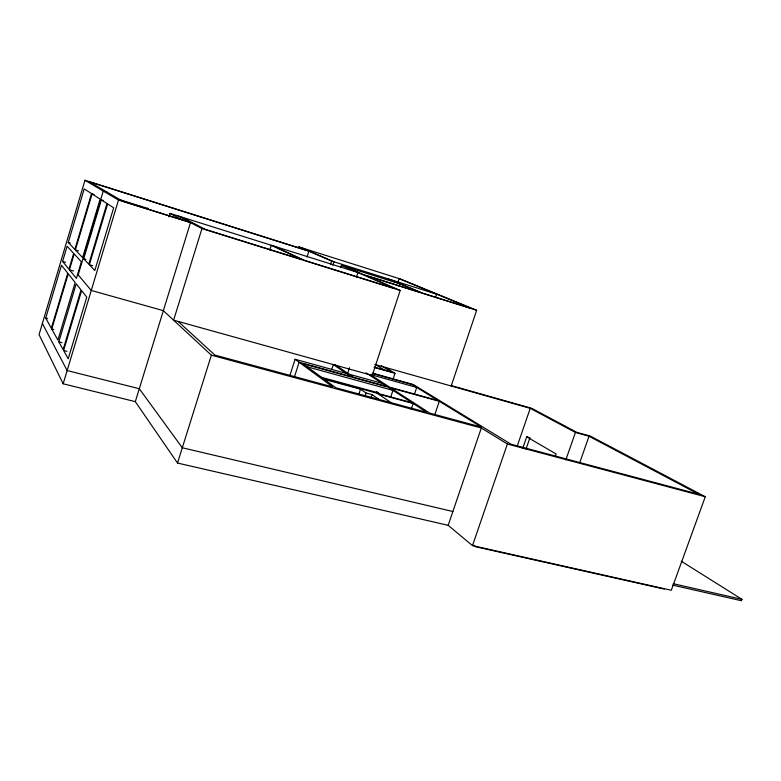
<?xml version="1.0" encoding="UTF-8"?>
<svg xmlns="http://www.w3.org/2000/svg" width="781" height="781" viewBox="0 0 781 781"><rect width="100%" height="100%" fill="white"/><g stroke="black" fill="none" stroke-linecap="round" stroke-linejoin="round"><path stroke-width="1.17" d="M310.057 251.414L84.983 180.274L39.05 334.629L63.163 383.793L135.318 401.639L177.512 463.045L448.177 525.32L472.495 545.626L671.299 590.26L705.282 496.736L590.348 436.101L576.808 432.332L531.705 408.307L450.774 385.433M45.728 318.101L61.465 265.247L67.771 273.204L51.331 328.254L45.728 318.101L47.69 318.628M62.587 261.459L67.117 246.249L73.678 253.405L68.953 269.25L62.587 261.459L65.536 262.299M68.25 242.442L84.202 188.865L91.533 193.59L74.869 249.432L68.25 242.442L70.222 243.018M51.751 329.016L68.24 273.789L75.161 282.507L57.901 340.145L51.751 329.016L53.801 329.562M69.431 269.826L74.175 253.932L81.37 261.772L76.401 278.368L69.431 269.826L73.531 270.997M92.09 193.942L100.124 199.116L82.61 257.623L75.357 249.959L92.09 193.942L94.14 194.576M58.819 341.814L76.196 283.815L81.039 289.917L63.124 349.605L58.819 341.814L62.05 342.654M101.335 199.897L106.977 203.519L88.78 264.144L83.704 258.775L101.335 199.897L103.483 200.561M63.622 350.503L81.595 290.62L86.779 297.141L68.22 358.821L63.622 350.503L66.951 351.362M89.366 264.759L107.622 203.939L113.655 207.824L94.794 270.499L89.366 264.759L92.685 265.716M63.163 383.793L118.487 200.063L84.983 180.274M168.95 216.913L170.014 213.418L357.952 272.53L394.649 288.511L304.639 260.405L273.906 246.152M135.318 401.639L190.496 222.605L118.487 200.063M190.496 222.605L201.967 228.55L173.616 320.181L372.244 375.427L400.204 290.444L365.781 275.488L476.654 310.272L451.174 385.999M177.512 463.045L211.358 355.179L163.356 310.662L91.27 290.444L78.168 274.853L103.258 191.072L107.544 192.419M269.806 249.969L271.28 245.322L301.817 259.517L205.481 229.438L181.797 217.235M307.04 256.978L308.895 251.179L89.385 181.807L122.363 201.078L191.013 222.575L178.429 216.064M289.888 375.476L295.101 359.28L346.295 373.425M294.291 377.33L299.143 362.257L350.806 376.491L333.331 364.6L331.818 369.237M330.47 264.525L331.593 261.059L308.895 251.179M332.823 265.257L333.936 261.801L302.696 248.212M340.662 267.649L341.414 265.335L399.784 283.796L420.237 292.406L363.155 274.502L344.646 266.458M356.439 277.167L357.952 272.53M347.613 373.503L349.498 367.734M359.026 393.8L360.539 389.172L324.291 379.312L335.85 387.766L426.787 412.329L413.188 403.494L378.316 394.005M397.949 282.146L399.081 278.71L435.671 293.754M399.032 286.1L399.784 283.796M364.961 396.494L366.094 393.028L359.445 388.411M370.965 398.115L372.107 394.659L366.094 393.028M393.068 379.078L394.981 373.298L385.336 367.412M390.676 397.295L392.97 390.363L307.158 366.787M435.495 297.581L436.628 294.154L331.593 261.059M414.438 394.259L416.712 387.435L369.921 374.411M411.265 409.234L413.188 403.494M434.666 415.092L439.303 401.288L390.783 387.913L429.716 413.12L481.369 427.07L439.303 401.288M448.177 525.32L481.311 428.008L211.358 355.179M472.495 545.626L507.386 444.028L481.311 428.008M517.149 446.302L530.231 408.326L375.134 364.532M522.782 448.128L526.687 436.813L528.864 437.399M526.052 448.997L529.948 437.692M555.33 456.25L556.121 453.986L526.687 436.813M565.825 459.941L575.421 432.459L530.231 408.326M579.844 462.43L589.02 436.247L575.421 432.459M681.276 561.227L741.95 599.339L741.433 600.726L672.753 585.154M664.348 589.089L475.697 546.768L473.833 545.216M673.271 583.719L741.95 599.339M452.873 511.516L182.305 447.767L139.301 388.733L67.146 370.555L42.369 323.48M507.386 444.028L705.282 496.736M320.708 377.135L378.473 392.872L376.549 391.574M349.087 374.197L382.143 383.334M372.644 373.181L413.364 384.545L510.95 444.194L698.731 494.256L589.02 436.247M372.439 373.484L411.89 384.486L438.121 400.565L389.69 387.21L370.526 374.802M374.314 367.168L391.554 372.01L381.265 365.713M374.187 367.46L394.981 373.298M83.704 258.775L85.851 259.399M75.357 249.959L78.432 250.857M118.097 199.155L148.263 208.605L147.599 208.234M201.967 228.55L400.204 290.444M476.654 310.272L400.897 279.168L298.371 246.728L306.708 250.359M436.628 294.154L471.568 308.515L422.609 293.158L390.188 279.52M387.932 278.807L398.857 283.405M341.414 265.335L357.044 272.139M170.014 213.418L182.237 219.822M375.046 364.297L384.184 369.94M365.986 372.84L386.956 386.458L353.617 377.272L334.737 364.473M377.184 393.243L391.135 402.693M372.107 394.659L379.039 399.433M295.101 359.28L332.716 386.917L214.892 355.091L178.175 321.45M411.987 402.713L323.275 378.57L302.979 363.731L388.04 387.161L411.987 402.713"/></g></svg>
